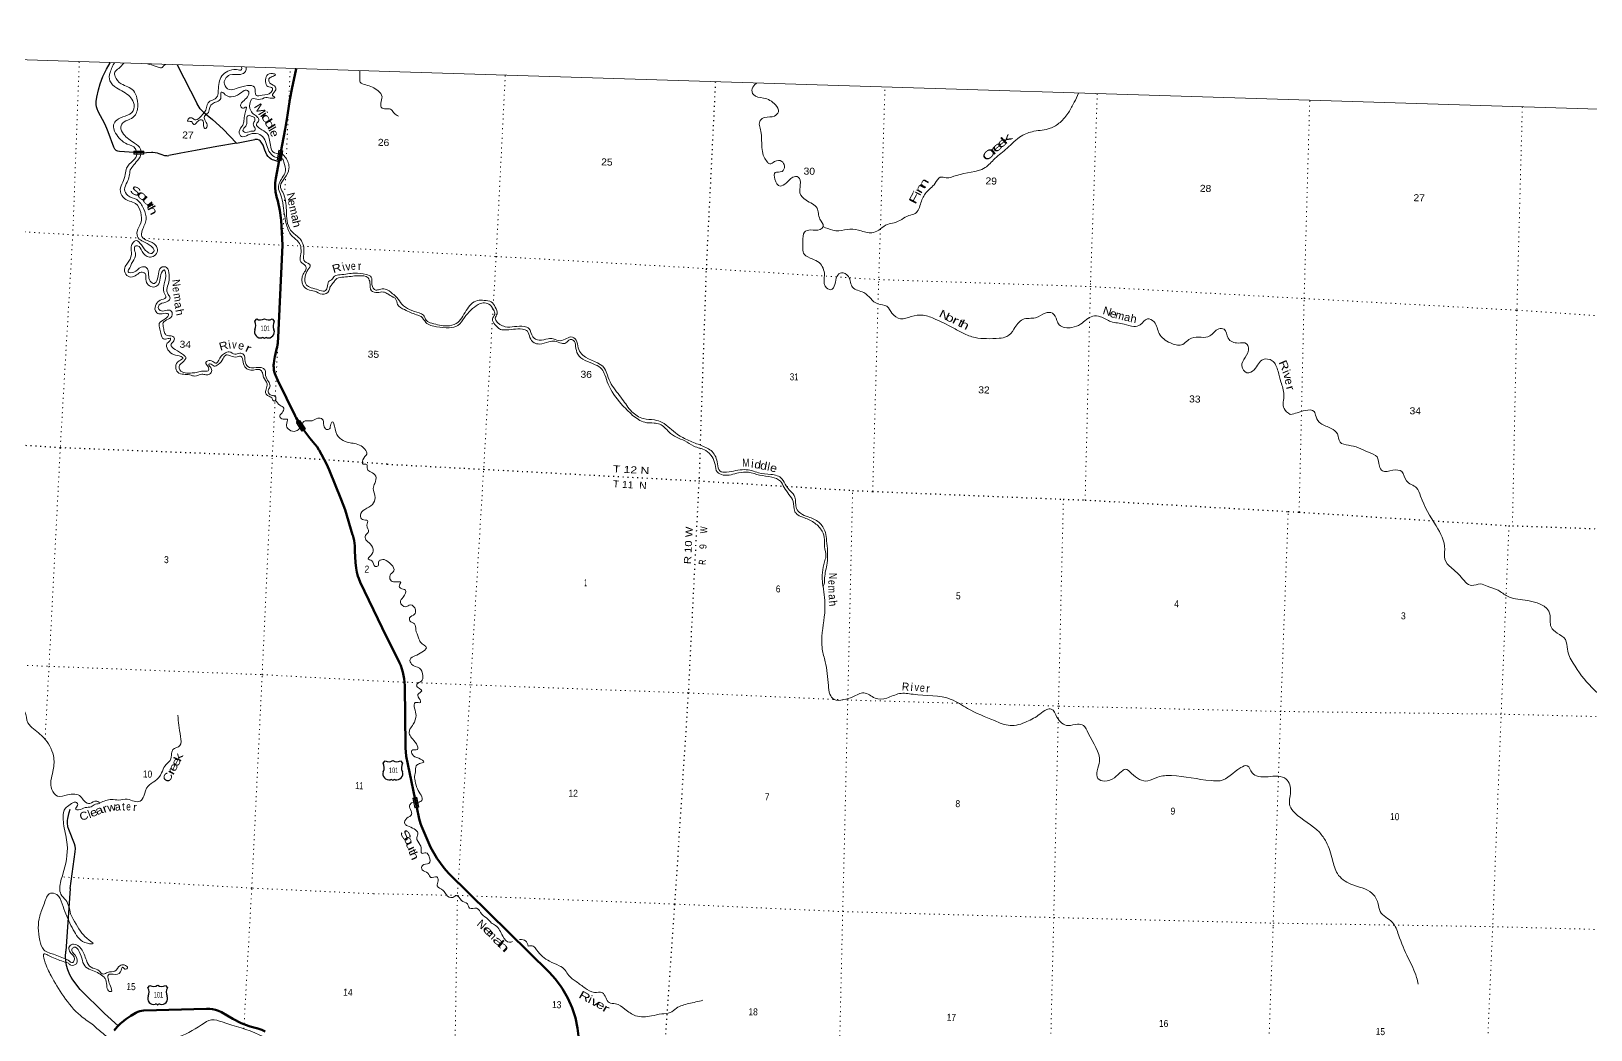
# Model space of a CAD drawing. Header units: feet. Extents: x -762378 to -505285, y -497909 to -353855.
# Drawn here: x -735494 to -696518, y -378827 to -353855 of the extents above; entities that cross this region are included whole.
import ezdxf
from ezdxf.enums import TextEntityAlignment as Align

# ---------------------------------------------------------------- set-up
doc = ezdxf.new("R2010")
doc.units = ezdxf.units.FT
doc.header["$LTSCALE"] = 80
doc.header["$PDMODE"] = 32
doc.header["$PDSIZE"] = 40
doc.linetypes.add('DOTTED', pattern=[1.5, 0.3, -1.2])
for name, color, linetype, lineweight in [('16', 7, 'Continuous', 25), ('20', 7, 'Continuous', 70), ('29', 7, 'Continuous', 25), ('31', 7, 'Continuous', 13), ('39', 7, 'Continuous', 13), ('4', 7, 'Continuous', 13), ('55', 7, 'DOTTED', 100), ('57', 7, 'Continuous', 13), ('6', 7, 'DOTTED', 25), ('7', 7, 'DOTTED', 13)]:
    doc.layers.add(name, color=color, linetype=linetype, lineweight=lineweight)
doc.layers.add('41', color=7, linetype='Continuous')

msp = doc.modelspace()

# ---------------------------------------------------------------- linework, layer by layer
at = {"layer": '16'}
for p, q in [((-729908.2, -361109.05), (-729856.89, -361050.29)), ((-729665.13, -361044.32), (-729665.41, -361044.52)), ((-729473.04, -361050.2), (-729421.65, -361109.05)), ((-726699.86, -372160.69), (-726648.55, -372101.93)), ((-726456.79, -372095.96), (-726457.07, -372096.16)), ((-726264.7, -372101.84), (-726213.31, -372160.69)), ((-732576.88, -377774.55), (-732525.57, -377715.79)), ((-732333.81, -377709.82), (-732334.09, -377710.02)), ((-732141.72, -377715.7), (-732090.33, -377774.55))]:
    msp.add_line(p, q, dxfattribs=at)
for centre, radius, start, end in [((-730101.18, -361219.68), 222.05, 332.97043, 29.75871), ((-729765.81, -360892.63), 182.07, 239.97227, 303.45418), ((-729564.03, -360893.13), 181.52, 236.33975, 300.08743), ((-729564.04, -360892.63), 182.07, 236.54582, 236.59441), ((-729228.68, -361219.68), 222.05, 150.24129, 207.02957), ((-729761.99, -361374.58), 151.42, 159.09177, 283.81923), ((-729567.87, -361374.58), 151.42, 256.18077, 20.90823), ((-726892.84, -372271.32), 222.05, 332.97043, 29.75871), ((-726557.47, -371944.27), 182.07, 239.97227, 303.45418), ((-726355.69, -371944.77), 181.52, 236.33975, 300.08743), ((-726355.7, -371944.27), 182.07, 236.54582, 236.59441), ((-726020.34, -372271.32), 222.05, 150.24129, 207.02957), ((-726553.65, -372426.22), 151.42, 159.09177, 283.81923), ((-726359.53, -372426.22), 151.42, 256.18077, 20.90823), ((-732430.67, -378040.08), 151.42, 159.09177, 283.81923), ((-732769.86, -377885.18), 222.05, 332.97043, 29.75871), ((-732434.49, -377558.13), 182.07, 239.97227, 303.45418), ((-732232.71, -377558.63), 181.52, 236.33975, 300.08743), ((-732232.72, -377558.13), 182.07, 236.54582, 236.59441), ((-732236.55, -378040.08), 151.42, 256.18077, 20.90823), ((-731897.36, -377885.18), 222.05, 150.24129, 207.02957)]:
    msp.add_arc(centre, radius, start, end, dxfattribs=at)
for centre, major_axis, start_param, end_param in [((-729706.65, -361573.4), (-19.56, 51.67), 4.95877769, 6.28318531), ((-729623.2, -361573.4), (19.56, 51.67), 0, 1.32637542), ((-726498.31, -372625.04), (-19.56, 51.67), 4.95877769, 6.28318531), ((-726414.86, -372625.04), (19.56, 51.67), 0, 1.32637542), ((-732375.33, -378238.9), (-19.56, 51.67), 4.95877769, 6.28318531), ((-732291.88, -378238.9), (19.56, 51.67), 0, 1.32637542)]:
    msp.add_ellipse(centre, major_axis=major_axis, ratio=0.929097, start_param=start_param, end_param=end_param, dxfattribs=at)
at = {"layer": '20'}
for points in [[(-726725.31, -368778.01), (-727269, -367632.05), (-727306.55, -367541.62), (-727328.84, -367484.23), (-727357.85, -367385.79), (-727376.42, -367284.86), (-727392.96, -367143.51), (-727403.53, -366856.13), (-727407.28, -366722.31), (-727424.99, -366589.61), (-727456.48, -366459.49), (-727460.76, -366445.44), (-727650.65, -365826.1), (-727745.46, -365565.61), (-728047.94, -364823.03), (-728117.74, -364676.02), (-728299.1, -364331.78), (-728305.38, -364320.2), (-728350.4, -364248.03), (-728402.72, -364180.97), (-728531.43, -364029.32), (-728683.91, -363827.98), (-728873.99, -363522.66), (-728888.3, -363497.46), (-728900.44, -363472.66), (-729333.61, -362587.82), (-729390.89, -362455.13), (-729404.9, -362414.23), (-729413.49, -362389.15), (-729419.01, -362364.23), (-729427.28, -362326.93), (-729434.5, -362263.52), (-729434.85, -362223.96), (-729435.03, -362199.06), (-729432.61, -362173.96), (-729424.76, -362092.46), (-729403.42, -361987.62), (-729396.48, -361962.16), (-729359.83, -361806.29), (-729353.88, -361780.98), (-729348.87, -361756.29), (-729336.53, -361695.5), (-729335.33, -361686.16), (-729332.18, -361661.55), (-729330.22, -361636.16), (-729321.15, -361518.74), (-729321, -361512.05), (-729279, -360620.05), (-729211, -359206.05), (-729246.75, -358584.15), (-729277.5, -358337.51), (-729333.85, -358095.45), (-729364.64, -357996.92), (-729366.67, -357988.92), (-729388.9, -357875.28), (-729399.12, -357759.93), (-729397.22, -357644.15), (-729383.24, -357529.2), (-729297.78, -357087.29), (-729146.57, -356305.33), (-729085.95, -355955.76), (-729027.92, -355564.77), (-728980.95, -355303.06), (-728875.91, -354793.35)], [(-721808.76, -379052.59), (-721837.37, -378788.23), (-721893.46, -378528.31), (-721976.4, -378275.67), (-722085.3, -378033.09), (-722218.96, -377803.23), (-722253.21, -377749.15), (-722391.37, -377560.13), (-722548.54, -377386.59), (-725066.88, -374905.99), (-725170.76, -374786.58), (-725358.08, -374533.55), (-725517.92, -374262.34), (-725741.27, -373734.14), (-725766.16, -373666.34), (-725798.22, -373549.73), (-725856.88, -373270.19), (-726084.68, -372184.51), (-726121.5, -371982.06), (-726136.96, -371776.87), (-726137.46, -371727.16), (-726156, -370245.05), (-726158.21, -370217.9), (-726174.15, -370048.77), (-726207.69, -369882.23), (-726258.44, -369720.11), (-726287.52, -369647.3), (-726725.31, -368778.01)], [(-733421.16, -378844.64), (-733342.07, -378750.22), (-733278.55, -378688.77), (-733253.42, -378664.46), (-733228.55, -378642.37), (-733127.3, -378557.84), (-733004.39, -378475.38), (-732877, -378400.05), (-732830.41, -378377.93), (-732781.77, -378360.8), (-732731.6, -378348.86), (-732680.46, -378342.22), (-732678.97, -378342.11), (-731113.96, -378298.34), (-731036.59, -378299.62), (-730959.78, -378308.99), (-730884.37, -378326.34), (-730811.19, -378351.47), (-730741.03, -378384.11), (-730738.79, -378385.31), (-730458, -378551.05), (-730247.64, -378659.48), (-730047.51, -378736.96), (-730019.71, -378745.87), (-729867, -378783.05), (-729855.19, -378786.17), (-729830.04, -378792.83), (-729805.19, -378801.08), (-729729.86, -378826.08), (-729644.03, -378864.93)]]:
    msp.add_lwpolyline(points, dxfattribs=at)
at = {"layer": '29'}
for p, q in [((-731847.75, -354698.76), (-731346.65, -355672.93)), ((-734517.44, -375293.68), (-734632, -376856.05)), ((-733661.94, -378421.98), (-733320.47, -378724.84))]:
    msp.add_line(p, q, dxfattribs=at)
for points in [[(-733285.89, -356866.34), (-733330.41, -356858.51), (-733353.98, -356849.53), (-733373.07, -356836.05), (-733388.79, -356822.57), (-733402.26, -356802.35), (-733428.09, -356751.81), (-733567.3, -356369.94), (-733600.96, -356289.07), (-733657.11, -356167.77), (-733818.77, -355862.28), (-733845.7, -355794.88), (-733859.17, -355747.71), (-733868.17, -355691.56), (-733868.16, -355610.69), (-733854.7, -355507.37), (-733814.27, -355318.67), (-733773.87, -355174.92), (-733702.02, -354990.73), (-733612.21, -354806.53), (-733523.11, -354645.26)], [(-731192.15, -355881.5), (-731233.29, -355840.91), (-731269.22, -355797.11), (-731298.41, -355756.67), (-731346.65, -355672.93)], [(-731192.15, -355881.5), (-730960, -356067.05), (-730697, -356304.05), (-730363, -356654.05), (-729902.85, -356560.78)], [(-729304, -357120.05), (-729429.15, -357084.26), (-729461.71, -357069.66), (-729494.27, -357052.81), (-729534.68, -357023.61), (-729572.85, -356991.04), (-729602.04, -356947.23), (-729652.56, -356829.3), (-729699.71, -356709.12), (-729744.62, -356627.13), (-729771.57, -356594.56), (-729796.26, -356578.83), (-729835.56, -356564.23), (-729868.12, -356559.74), (-729902.85, -356560.78)], [(-732673.1, -356892.88), (-732924.7, -356888.72), (-733285.89, -356866.34)], [(-732673.1, -356892.88), (-732608.55, -356891.08), (-732490.67, -356882.09), (-732451.38, -356883.22), (-732398.61, -356889.96), (-732346.97, -356900.06), (-732306.55, -356910.17), (-732227.97, -356939.37), (-732188.67, -356953.98), (-732160.61, -356960.71), (-732116.82, -356967.45), (-732084.27, -356969.7), (-732057.44, -356966.92)], [(-730363, -356654.05), (-730852, -356737.05), (-731386, -356836.05), (-731756, -356908.05), (-732057.44, -356966.92)], [(-734517.44, -375293.68), (-734467.72, -374930.29), (-734391.38, -374373.19), (-734389.13, -374290.08), (-734398.11, -374233.92), (-734413.83, -374180.01), (-734557.54, -373818.34), (-734575.5, -373748.71), (-734586.73, -373652.11), (-734586.73, -373593.71), (-734579.99, -373542.04), (-734548.56, -373393.78), (-734521.61, -373308.42)], [(-733661.94, -378421.98), (-734270.13, -377814.62), (-734454.25, -377576.51), (-734499.16, -377506.87), (-734530.59, -377448.47), (-734575.5, -377327.16), (-734609.18, -377214.84), (-734629.39, -377091.29), (-734636.12, -377003.69), (-734632, -376856.05)]]:
    msp.add_lwpolyline(points, dxfattribs=at)
at = {"layer": '31'}
for p, q in [((-732926.77, -356854.23), (-732676.77, -356855.87)), ((-732676.77, -356855.87), (-732677.26, -356930.87))]:
    msp.add_line(p, q, dxfattribs=at)
msp.add_lwpolyline([(-732677.26, -356930.87), (-732927.26, -356929.23), (-732926.77, -356854.23)], dxfattribs=at)
msp.add_lwpolyline([(-732918.82, -356862.27), (-732684.81, -356863.81), (-732685.2, -356922.82), (-732919.21, -356921.28)], close=True, dxfattribs=at)
at = {"layer": '39'}
msp.add_line((-717372.26, -355160.02), (-717367.28, -355155.84), dxfattribs=at)
for centre, radius, start, end in [((-733200.66, -354816.93), 273.96, 141.55056, 167.37347), ((-733077.35, -356851.16), 336.21, 323.52166, 346.07926)]:
    msp.add_arc(centre, radius, start, end, dxfattribs=at)
for points in [[(-732751.01, -356932.04), (-732763, -356803.05), (-732909, -356653.05), (-733186, -356432.05), (-733255, -356249.05), (-733213, -356158.05), (-733033, -356059.05), (-732891, -355944.05), (-732840, -355807.05), (-732851, -355534.05), (-732941, -355338.05), (-733244, -355170.05), (-733399, -354984.05), (-733403, -354882.05), (-733308, -354786.05), (-733182.07, -354656.37)], [(-732587, -354673.05), (-732398, -354726.05), (-732294, -354765.05), (-732234, -354769.05), (-732185, -354725.05), (-732138.2, -354689.85)], [(-733468, -354757.05), (-733524, -354888.05), (-733527, -355100.05), (-733364, -355270.05), (-733030, -355490.05), (-732938, -355635.05), (-732946, -355844.05), (-733149, -355981.05), (-733357, -356077.05), (-733436, -356199.05), (-733384, -356401.05), (-733092, -356679.05), (-732897, -356786.05), (-732872, -356852.05)], [(-730239.02, -354748.81), (-730235, -354813.05), (-730363, -354816.05), (-730584, -354857.05), (-730730, -354975.05), (-730796, -355141.05), (-730819, -355341.05), (-730842, -355479.05), (-730896, -355547.05), (-731029, -355605.05), (-731129, -355833.05)], [(-729216, -356928.05), (-729458, -356868.05), (-729515, -356704.05), (-729605, -356408.05), (-729784, -356290.05), (-729863, -356185.05), (-729803, -356077.05), (-729834.53, -356009.75), (-729919, -355942.05), (-730008, -355841.05), (-730016, -355614.05), (-729976, -355545.05), (-729810, -355565.05), (-729631, -355514.05), (-729479, -355533.05), (-729406, -355514.05), (-729461, -355462.05), (-729395, -355350.05), (-729387, -355254.05), (-729527, -355151.05), (-729553, -355043.05), (-729473, -354990.05), (-729389, -354943.05), (-729460, -354914.05), (-729603, -354966.05), (-729636, -355115.05), (-729584, -355239.05), (-729465, -355279.05), (-729500, -355380.05), (-729724, -355453.05), (-729871, -355460.05), (-729914, -355258.05), (-730085, -355215.05), (-730369, -355290.05), (-730543, -355312.05), (-730667, -355180.05), (-730642, -355044.05), (-730528, -354949.05), (-730261, -354934.05), (-730142, -354864.05), (-730120.07, -354752.8)], [(-727277.94, -354845.28), (-727282, -355017.05), (-727270, -355130.05), (-727135, -355199.05), (-726825, -355345.05), (-726727, -355495.05), (-726759, -355658.05), (-726727, -355778.05), (-726595, -355794.05), (-726493, -355818.05), (-726418, -355910.05), (-726318.14, -355977.23)], [(-731064.35, -355889.26), (-730963, -355668.05), (-730856, -355619.05), (-730757, -355538.05), (-730755, -355424.05), (-730746, -355380.05), (-730644, -355443.05), (-730450, -355492.05), (-730232, -355384.05), (-730117, -355328.05), (-730072, -355352.05), (-730172, -355585.05), (-730261, -355717.05), (-730215, -355780.05), (-730126, -355751.05), (-730156, -355931.05), (-730207, -356206.05), (-730297, -356363.05), (-730239, -356492.05), (-730069, -356449.05), (-729869, -356414.05), (-729712, -356491.05), (-729554, -356855.05), (-729410, -357000.05), (-729236.07, -357038.37)], [(-717372.26, -355160.02), (-717478, -355293.05), (-717445, -355442.05), (-717195, -355526.05), (-716894, -355699.05), (-716820, -355871.05), (-716921, -355977.05), (-717159, -356014.05), (-717275, -356087.05), (-717263, -356357.05), (-717104, -357124.05), (-717039, -357174.05), (-716915, -357114.05), (-716733, -357111.05), (-716671, -357227.05), (-716729, -357364.05), (-716902, -357390.05), (-716908, -357557.05), (-716778, -357729.05), (-716622, -357650.05), (-716464, -357509.05), (-716325, -357503.05), (-716274, -357697.05), (-716283, -357901.05), (-716131, -358080.05), (-715855, -358277.05), (-715782, -358557.05), (-715702, -358731.05), (-715776, -358816.05), (-716013, -358826.05), (-716171, -358881.05), (-716206, -359111.05), (-716172, -359435.05), (-715973, -359550.05), (-715802, -359641.05), (-715670, -359952.05), (-715651, -360233.05), (-715508, -360321.05), (-715409, -360187.05), (-715356, -359983.05), (-715247, -359894.05), (-715073, -359992.05), (-714966, -360260.05), (-714688, -360393.05), (-714338, -360673.05), (-714107, -360735.05), (-713983, -360909.05), (-713770, -361045.05), (-713504, -360991.05), (-713199, -360960.05), (-712900, -361054.05), (-712467, -361267.05), (-712207, -361404.05), (-711905, -361518.05), (-711623, -361543.05), (-711300, -361535.05), (-711115, -361491.05), (-710934, -361305.05), (-710714, -361063.05), (-710394, -361019.05), (-710150, -360904.05), (-709974, -360904.05), (-709860, -361090.05), (-709801, -361196.05), (-709484, -361264.05), (-709271, -361183.05), (-708965, -360981.05), (-708771, -360994.05), (-708510, -361117.05), (-708183, -361179.05), (-707937, -361237.05), (-707780, -361195.05), (-707596, -361049.05), (-707433, -361123.05), (-707304, -361418.05), (-707025, -361650.05), (-706750, -361700.05), (-706495, -361528.05), (-706258, -361510.05), (-706039, -361475.05), (-705814, -361301.05), (-705684, -361305.05), (-705579, -361532.05), (-705330, -361653.05), (-705121, -361670.05), (-705074, -361770.05), (-705154, -362013.05), (-705239, -362226.05), (-705111, -362399.05), (-704927, -362320.05), (-704706, -362064.05), (-704482, -362095.05), (-704335, -362360.05), (-704261, -362627.05), (-704187, -362948.05), (-704185, -363292.05), (-704028, -363443.05)], [(-715699, -358742.05), (-715462, -358832.05), (-715312, -358847.05), (-715034, -358804.05), (-714749, -358849.05), (-714447, -358891.05), (-714095, -358688.05), (-713926, -358644.05), (-713737, -358560.05), (-713563, -358466.05), (-713401, -358412.05), (-713260, -358144.05), (-713131, -357892.05), (-712903, -357659.05), (-712777, -357509.05), (-712629, -357521.05), (-712371, -357461.05), (-711657, -357267.05), (-711411, -357042.05), (-711106, -356782.05), (-710751, -356476.05), (-710434, -356359.05), (-710027, -356282.05), (-709781, -356136.05), (-709566, -355882.05), (-709426, -355632.05), (-709317, -355408.05)], [(-731128.41, -355832.28), (-731296, -356028.05), (-731404, -356074.05), (-731477, -356024.05), (-731558, -356037.05), (-731588, -356101.05), (-731492, -356116.05), (-731432, -356186.05), (-731365, -356148.05), (-731274, -356073.05), (-731212, -356081.05), (-731184, -356222.05), (-731140, -356290.05), (-731103, -356257.05), (-731121, -356136.05), (-731171, -356018.05), (-731064.35, -355889.26)], [(-730103, -356085.05), (-730095, -355989.05), (-730066, -355960.05), (-729993, -355980.05), (-729913, -356015.05), (-729908, -356085.05), (-729943, -356178.05), (-729917, -356251.05), (-729895, -356314.05), (-729927, -356351.05), (-730009, -356359.05), (-730165, -356384.05), (-730202, -356339.05), (-730132, -356228.05), (-730102, -356139.05), (-730103, -356085.05)], [(-732872, -356852.05), (-732851, -356933.05), (-732949, -357089.05), (-733110, -357279.05), (-733146, -357440.05), (-733207, -357633.05), (-733269, -357815.05), (-733199, -358006.05), (-733038, -358104.05), (-732887, -358165.05), (-732756, -358392.05), (-732753, -358651.05), (-732846, -358864.05), (-732820, -359024.05), (-732696, -359114.05), (-732497, -359229.05), (-732424, -359342.05), (-732479, -359412.05), (-732590, -359376.05), (-732737, -359201.05), (-732874, -359092.05), (-732946, -359140.05), (-732992, -359245.05), (-732990, -359440.05), (-733088, -359657.05), (-733156, -359769.05), (-733128, -359935.05), (-733003, -360003.05), (-732859, -359947.05), (-732744, -359885.05), (-732649, -359914.05), (-732628, -360061.05), (-732568, -360196.05), (-732429, -360252.05), (-732331, -360209.05), (-732269, -360035.05), (-732211, -359854.05), (-732173, -359821.05), (-732138, -359891.05), (-732171, -360173.05), (-732178, -360377.05), (-732132, -360513.05), (-732269, -360585.05), (-732371, -360682.05), (-732391, -360844.05), (-732301, -360923.05), (-732136, -360910.05), (-732062, -360935.05), (-732148, -361048.05), (-732293, -361162.05), (-732282, -361305.05), (-732246, -361446.05), (-732211, -361534.05), (-732105, -361549.05), (-732010, -361542.05), (-732037, -361606.05), (-732105, -361672.05), (-732076, -361819.05), (-731935, -361940.05), (-731748, -361990.05), (-731701, -362020.05), (-731798, -362099.05), (-731881, -362247.05), (-731832, -362383.05), (-731681, -362434.05), (-731531, -362451.05), (-731403, -362479.05), (-731255, -362438.05), (-731151, -362441.05), (-731058, -362440.05), (-730985, -362368.05), (-731020, -362251.05), (-731055, -362181.05), (-731025, -362176.05), (-730924, -362228.05), (-730819, -362189.05), (-730693, -362037.05), (-730618, -361951.05), (-730512, -361976.05), (-730348, -361998.05), (-730245, -361987.05), (-730217, -362040.05), (-730175, -362214.05), (-730072, -362316.05), (-729937, -362328.05)], [(-726462, -360420.05), (-726646, -360305.05), (-726795, -360312.05), (-726878, -360331.05), (-726978, -360186.05), (-726994, -360007.05), (-727126, -359940.05), (-727411, -359905.05), (-727776, -359945.05), (-727911, -359977.05), (-727987, -360069.05), (-728061, -360118.05), (-728094, -360266.05), (-728165, -360352.05), (-728321, -360323.05), (-728496, -360269.05), (-728616, -360203.05), (-728647, -359989.05), (-728577, -359823.05), (-728519, -359702.05), (-728658, -359613.05), (-728683, -359434.05), (-728738, -359101.05), (-728840, -358989.05), (-729010, -358833.05), (-729118, -358334.05), (-729207, -357884.05), (-729268, -357723.05), (-729165, -357532.05), (-729052, -357291.05), (-729136, -357017.05), (-729216, -356928.05)], [(-729937, -362328.05), (-729749, -362338.05), (-729711, -362408.05), (-729686, -362505.05), (-729599, -362674.05), (-729626, -362810.05), (-729630, -362918.05), (-729575, -362974.05), (-729481, -363027.05), (-729419, -363106.05), (-729394, -363088.05), (-729397, -362986.05), (-729466, -362962.05), (-729567, -362902.05), (-729566, -362822.05), (-729525, -362723.05), (-729563, -362617.05), (-729635, -362469.05), (-729646, -362336.05), (-729705, -362278.05), (-729875, -362268.05), (-730079, -362241.05), (-730149, -362111.05), (-730189, -361937.05), (-730281, -361910.05), (-730404, -361934.05), (-730543, -361871.05), (-730667, -361913.05), (-730807, -362079.05), (-730864, -362154.05), (-730955, -362118.05), (-731081, -362098.05), (-731128, -362141.05), (-731074, -362247.05), (-731069, -362347.05), (-731202, -362353.05), (-731336, -362385.05), (-731471, -362401.05), (-731778, -362324.05), (-731795, -362237.05), (-731715, -362138.05), (-731630, -362010.05), (-731685, -361948.05), (-731897, -361813.05), (-732001, -361695.05), (-731945, -361621.05), (-731921, -361523.05), (-731996, -361474.05), (-732112, -361457.05), (-732160, -361393.05), (-732186, -361272.05), (-732198, -361149.05), (-732072, -361057.05), (-731968, -360950.05), (-732003, -360846.05), (-732131, -360842.05), (-732272, -360837.05), (-732318, -360766.05), (-732275, -360685.05), (-732079, -360607.05), (-732024, -360528.05), (-732068, -360441.05), (-732103, -360359.05), (-732071, -360190.05), (-732049, -359946.05), (-732115, -359763.05), (-732225, -359751.05), (-732306, -359873.05), (-732342, -360069.05), (-732416, -360163.05), (-732517, -360105.05), (-732561, -359949.05), (-732617, -359763.05), (-732748, -359756.05), (-732931, -359883.05), (-733073, -359872.05), (-733026, -359769.05), (-732984, -359666.05), (-732885, -359473.05), (-732910, -359320.05), (-732905, -359242.05), (-732838, -359220.05), (-732720, -359360.05), (-732541, -359506.05), (-732417, -359472.05), (-732340, -359348.05), (-732378, -359213.05), (-732593, -359087.05), (-732728, -358991.05), (-732719, -358838.05), (-732623, -358563.05), (-732686, -358292.05), (-732856, -358068.05), (-733081, -357960.05), (-733163, -357813.05), (-733094, -357630.05), (-733022, -357324.05)], [(-733022, -357324.05), (-732929, -357198.05), (-732807, -357051.05)], [(-729236.07, -357038.37), (-729233, -357039.05), (-729183, -357128.05), (-729139, -357346.05), (-729283, -357627.05), (-729317, -357762.05), (-729265, -357930.05), (-729196, -358221.05), (-729103, -358728.05), (-728965, -358991.05), (-728811, -359129.05), (-728762, -359475.05), (-728759, -359624.05), (-728636, -359726.05), (-728629, -359813.05), (-728699, -359935.05), (-728699, -360212.05), (-728582, -360318.05), (-728412, -360356.05), (-728224, -360430.05), (-728052, -360351.05), (-728027, -360254.05), (-727979, -360187.05), (-727916, -360107.05), (-727855, -360041.05), (-727683, -360004.05), (-727316, -359970.05), (-727077, -360026.05), (-727029, -360142.05), (-726991, -360344.05), (-726842, -360389.05), (-726693, -360378.05), (-726580, -360426.05), (-726465, -360497.05)], [(-720463, -363461.05), (-720749, -363175.05), (-721075, -362680.05), (-721158, -362449.05), (-721232, -362307.05), (-721400, -362194.05), (-721837, -361930.05), (-721888, -361734.05), (-721944, -361588.05), (-722028, -361568.05), (-722130, -361650.05), (-722243, -361659.05), (-722404, -361609.05), (-722559, -361625.05), (-722791, -361678.05), (-722928, -361645.05), (-723029, -361516.05), (-723093, -361359.05), (-723214, -361308.05), (-723674, -361325.05), (-723788, -361300.05), (-723860, -361236.05), (-723907, -361191.05), (-723964, -361053.05), (-723911, -360939.05), (-723940, -360822.05), (-724055, -360681.05), (-724199, -360647.05), (-724320, -360692.05), (-724665, -361015.05), (-724834, -361214.05), (-725047, -361272.05), (-725362, -361246.05), (-725630, -361137.05), (-725749, -360993.05), (-725864, -360946.05), (-726165, -360818.05), (-726337, -360693.05), (-726389, -360545.05), (-726448.17, -360504.9), (-726465, -360497.05)], [(-726462, -360420.05), (-726356, -360514.05), (-726232, -360682.05), (-725795, -360901.05), (-725692, -360954.05), (-725621, -361085.05), (-725480, -361156.05), (-725099, -361224.05), (-724873, -361167.05), (-724622, -360838.05), (-724341, -360589.05), (-724173, -360588.05), (-723998, -360624.05), (-723898, -360753.05), (-723851, -360925.05), (-723895, -361030.05), (-723852, -361130.05), (-723781, -361188.05), (-723646, -361245.05), (-723173, -361237.05), (-723054, -361288.05), (-722959, -361497.05), (-722798, -361585.05), (-722575, -361545.05), (-722449, -361548.05), (-722267, -361596.05), (-722114, -361536.05), (-721970, -361505.05), (-721857, -361619.05), (-721808, -361817.05), (-721705, -361958.05), (-721164, -362290.05), (-721094, -362459.05), (-720997, -362680.05), (-720722, -363055.05), (-720483, -363370.05), (-720198, -363540.05), (-719918, -363577.05), (-719728, -363639.05), (-719348, -363934.05), (-719057, -364088.05), (-718747, -364218.05), (-718474, -364367.05), (-718344, -364670.05), (-718284, -364852.05), (-718116, -364878.05), (-717668, -364819.05), (-717492, -364841.05), (-717315, -364898.05), (-717009, -364937.05), (-716731, -365047.05), (-716629, -365224.05), (-716518, -365355.05), (-716410, -365507.05), (-716367, -365793.05), (-716267, -365910.05), (-716073, -366001.05), (-715810, -366136.05), (-715647, -366389.05), (-715616, -366597.05), (-715593, -366857.05), (-715606, -367158.05), (-715665, -367524.05), (-715681, -367684.05), (-715701, -367736.05), (-715718, -367633.05), (-715714, -367322.05), (-715648, -367060.05), (-715632, -366982.05), (-715668, -366744.05), (-715668, -366569.05), (-715729, -366359.05), (-715908, -366158.05), (-716170, -366025.05), (-716338, -365952.05), (-716412, -365862.05), (-716454, -365614.05), (-716556, -365439.05), (-716678, -365263.05), (-716771, -365110.05), (-716985, -365006.05), (-717294, -364955.05), (-717567, -364884.05), (-717816, -364900.05), (-718198, -364953.05), (-718351, -364877.05), (-718404, -364690.05), (-718478, -364500.05), (-718636, -364341.05), (-718936, -364231.05), (-719160, -364101.05), (-719368, -364010.05), (-719559, -363873.05), (-719787, -363682.05), (-719928, -363655.05), (-720162, -363635.05), (-720463, -363461.05)], [(-729386, -363086.05), (-729284, -363204.05), (-729180, -363282.05), (-729226, -363399.05), (-729284, -363497.05), (-729197, -363554.05), (-729091, -363560.05), (-729118, -363697.05), (-729069, -363801.05), (-728926, -363864.05), (-728823, -363822.05), (-728721.04, -363667.51)], [(-728721.04, -363667.51), (-728664, -363604.05), (-728586, -363598.05), (-728469, -363596.05), (-728334, -363534.05), (-728219, -363554.05), (-728180, -363714.05), (-728117, -363814.05), (-728040, -363801.05), (-728008, -363683.05), (-727968, -363627.05), (-727901, -363795.05), (-727781, -364036.05), (-727601, -364132.05), (-727288, -364207.05), (-727107, -364429.05), (-727208, -364574.05), (-727196, -364681.05), (-727110, -364688.05), (-727091, -364803.05), (-726999, -364878.05), (-726884, -364980.05), (-726907, -365162.05), (-726947, -365287.05), (-726899, -365521.05), (-726966, -365688.05), (-727160, -365814.05), (-727265, -365957.05), (-727212, -366069.05), (-727087, -366091.05), (-727103, -366209.05), (-727062, -366369.05), (-727141, -366467.05), (-727131, -366571.05), (-727020, -366671.05), (-726946, -366856.05), (-727043, -367003.05), (-727073, -367047.05), (-726980, -367098.05), (-726898, -367237.05), (-726827, -367223.05), (-726805, -367108.05), (-726742, -367074.05), (-726672.89, -367063.81)], [(-704028, -363443.05), (-703855, -363395.05), (-703649, -363337.05), (-703431, -363363.05), (-703384, -363496.05), (-703266, -363662.05), (-703006, -363787.05), (-702852, -363927.05), (-702784, -364130.05), (-702574, -364211.05), (-702327, -364270.05), (-702077, -364386.05), (-701859, -364500.05), (-701801, -364733.05), (-701727, -364849.05), (-701465, -364835.05), (-701241, -364869.05), (-701128, -365099.05), (-700874, -365274.05), (-700773, -365479.05), (-700382, -366228.05), (-700168, -366814.05), (-700168, -367061.05), (-700007, -367266.05), (-699789, -367470.05), (-699491, -367716.05), (-699277, -367677.05), (-699106, -367736.05), (-698836, -367835.05), (-698603, -367987.05), (-698160, -368082.05), (-697538, -368433.05), (-697509, -368753.05), (-697357, -368904.05), (-697152, -369069.05), (-697104, -369310.05), (-696962, -369655.05), (-696494, -370265.05), (-696287, -370475.05), (-695908, -371209.05), (-695770, -371787.05), (-695716, -372528.05), (-695591, -372834.05), (-695509, -373172.05), (-695380, -373380.05), (-695251.16, -373480.26)], [(-726672.89, -367063.81), (-726490, -367197.05), (-726430, -367351.05), (-726512, -367435.05), (-726529, -367548.05), (-726439, -367624.05), (-726259, -367637.05), (-726297, -367738.05), (-726268, -367779.05), (-726143, -367834.05), (-726199, -368004.05), (-726267, -368131.05), (-726141, -368250.05), (-726014, -368201.05), (-725891, -368325.05), (-725913, -368437.05), (-726036, -368524.05), (-726034, -368600.05), (-725913, -368676.05), (-725881, -368823.05), (-725812, -369026.05), (-725764, -369133.05), (-725619, -369274.05), (-725732, -369385.05), (-725903, -369474.05), (-726025, -369563.05), (-725992, -369680.05), (-725794, -369782.05), (-725704, -369971.05), (-725740, -370106.05), (-725827, -370156.05), (-725861, -370222.05), (-725730, -370350.05), (-725832, -370440.05), (-725776, -370578.05), (-725767, -370638.05), (-725895, -370643.05), (-725911, -370787.05), (-725877, -370963.05), (-725947, -371186.05), (-726028, -371309.05), (-726046, -371405.05), (-725987, -371527.05), (-725869, -371678.05), (-725840, -371814.05), (-725983, -371842.05), (-725969, -371941.05), (-725809, -372035.05), (-725683, -372131.05), (-725793, -372170.05), (-725870, -372229.05), (-725894, -372375.05), (-725912, -372530.05), (-725896, -372612.05), (-725844, -372802.05), (-725735, -373090.05), (-725829, -373141.05)], [(-715700, -367732.05), (-715658, -368308.05), (-715738, -369085.05), (-715723, -369310.05), (-715651, -369622.05), (-715571, -370214.05), (-715532, -370434.05), (-715429, -370569.05), (-715199, -370569.05), (-714959, -370498.05), (-714685, -370399.05), (-714404, -370530.05), (-714115, -370533.05), (-713792, -370418.05), (-713456, -370437.05), (-712502, -370564.05), (-712097, -370791.05), (-711421, -371095.05), (-711031, -371217.05), (-710610, -371121.05), (-710290, -370934.05), (-710113, -370816.05), (-710001, -370806.05), (-709859, -371011.05), (-709580, -371219.05), (-709346, -371182.05), (-709199, -371216.05), (-709079, -371408.05), (-708796, -372114.05), (-708854, -372351.05), (-708834, -372541.05), (-708670, -372605.05), (-708421, -372523.05), (-708249, -372368.05), (-708151, -372310.05), (-707995, -372415.05), (-707587, -372603.05), (-707340, -372509.05), (-706996, -372471.05), (-706009, -372596.05), (-705777, -372597.05), (-705263, -372270.05), (-705102, -372224.05), (-704982, -372400.05), (-704826, -372490.05), (-704335, -372486.05), (-704132, -372555.05), (-704022, -372879.05), (-704038, -373228.05), (-703922, -373396.05), (-703301, -373887.05), (-703130, -374129.05), (-702973, -374574.05), (-702851, -374921.05), (-702511, -375184.05), (-701987, -375408.05), (-701840, -375653.05), (-701780, -375869.05), (-701476, -376140.05), (-701323, -376453.05), (-701080, -377032.05), (-700872, -377517.05), (-700832, -377689.05)], [(-737522, -369478.05), (-737206, -369532.05), (-736846, -369622.05), (-736674, -369785.05), (-736274, -370129.05), (-736133, -370426.05), (-735921, -370640.05), (-735652, -370875.05), (-735575, -371149.05), (-735433, -371304.05), (-735137, -371574.05), (-734929, -372029.05), (-734951, -372365.05), (-734982, -372817.05), (-734833, -372983.05), (-734583, -372949.05), (-734259, -372990.05), (-734166, -373109.05), (-734026, -373166.05), (-733857, -373111.05), (-733782, -373158.05), (-733886, -373186.05), (-733998, -373249.05), (-734144, -373270.05), (-734312, -373325.05), (-734384, -373308.05), (-734328, -373188.05), (-734380, -373136.05), (-734521, -373196.05), (-734638, -373284.05), (-734696, -373519.05), (-734677, -373730.05), (-734595, -374192.05), (-734702, -374931.05), (-734780, -375280.05), (-734751, -375437.05), (-734631, -375584.05), (-734513, -375925.05)], [(-733777, -373151.05), (-733484, -373069.05), (-733313, -373081.05), (-733092, -373060.05), (-732921, -373111.05), (-732770, -373108.05), (-732681, -372981.05), (-732574, -372734.05), (-732401, -372605.05), (-732234, -372402.05), (-732156, -372230.05), (-732024, -372093.05), (-731986, -371914.05), (-731953, -371819.05), (-731777, -371720.05), (-731763, -371490.05), (-731830, -370960.05)], [(-725829, -373141.05), (-725987, -373152.05), (-726037, -373219.05), (-726002, -373355.05), (-725988, -373443.05), (-726105, -373535.05), (-726154, -373672.05), (-726093, -373724.05), (-725925, -373803.05), (-725833, -373903.05), (-725858, -374019.05), (-725784, -374190.05), (-725748, -374293.05), (-725735, -374412.05), (-725633, -374400.05), (-725545, -374501.05), (-725553, -374665.05), (-725719, -374718.05), (-725723, -374826.05), (-725579, -374912.05), (-725506, -375020.05), (-725359, -375000.05), (-725325, -375099.05), (-725350, -375227.05), (-725195, -375341.05), (-725119, -375448.05), (-724959, -375516.05), (-724855, -375468.05), (-724744, -375591.05), (-724594, -375679.05), (-724538, -375781.05), (-724366, -375787.05), (-724233, -375935.05), (-724080, -376060.05), (-723996, -376148.05), (-723889, -376219.05), (-723707, -376485.05), (-723541, -376639.05), (-723465.21, -376615.39)], [(-734530.48, -376162.25), (-734721, -375677.05), (-734856, -375444.05), (-735015, -375413.05), (-735164, -375657.05), (-735282, -375982.05), (-735278, -376590.05), (-735177, -376824.05), (-734894, -376951.05), (-734566.55, -377087.56)], [(-734513, -375925.05), (-734225, -376410.05), (-734044, -376584.05), (-733945, -376671.05), (-734087, -376663.05), (-734415, -376375.05), (-734531, -376161.05)], [(-734567.11, -377087.32), (-734457, -377144.05), (-734412, -377058.05), (-734536, -376859.05), (-734540, -376744.05), (-734433, -376682.05), (-734246, -376798.05), (-734115, -377087.05), (-733995, -377264.05), (-733830, -377329.05), (-733681, -377435.05), (-733589, -377391.05), (-733401, -377359.05), (-733278, -377223.05), (-733169, -377204.05), (-733089, -377279.05), (-733135, -377314.05), (-733209, -377261.05), (-733265, -377380.05), (-733446, -377436.05), (-733563, -377448.05), (-733564, -377585.05), (-733516, -377735.05), (-733495, -377870.05), (-733537, -377865.05), (-733600, -377762.05), (-733630, -377577.05), (-733674, -377511.05), (-733803, -377416.05), (-733959, -377345.05), (-734125, -377261.05), (-734297, -376865.05), (-734426, -376760.05), (-734476, -376813.05), (-734399, -376962.05), (-734364, -377175.05), (-734501, -377209.05), (-734565.06, -377159.13)], [(-723287.74, -376568.95), (-723133, -376606.05), (-723073, -376732.05)], [(-723073, -376732.05), (-722948, -376734.05), (-722862, -376827.05), (-722540, -377112.05), (-722296, -377224.05), (-722151, -377334.05), (-722060, -377465.05), (-721873, -377622.05), (-721654, -377782.05), (-721419, -377893.05), (-721220, -377899.05), (-721048, -378147.05), (-720890, -378173.05), (-720659, -378309.05), (-720389, -378474.05), (-719992, -378480.05), (-719736, -378430.05), (-719525, -378397.05), (-719366, -378286.05), (-719062, -378171.05), (-718707, -378089.05)], [(-734565.06, -377159.13), (-734892, -377046.05), (-735080, -376957.05), (-735173, -376926.05), (-735164, -377089.05), (-734995, -377478.05), (-734263, -378471.05), (-733968, -378683.05)], [(-733968, -378683.05), (-733730, -378896.05), (-733592, -379001.05)], [(-733592, -379001.05), (-733226.01, -379186.04), (-732923, -379275.05), (-732664, -379257.05), (-732365, -379151.05), (-731892, -379028.05), (-731234, -378698.05), (-730989, -378576.05), (-730722, -378631.05), (-729800, -378950.05), (-729404, -379179.05), (-728810, -379598.05), (-728690, -379815.05), (-728508, -379999.05), (-728096, -380185.05), (-727679, -380440.05), (-727389, -380604.05), (-727098.53, -380616.16)]]:
    msp.add_spline(points, degree=3, dxfattribs=at)
at = {"layer": '4'}
msp.add_lwpolyline([(-757851.71, -353854.74), (-726285.32, -354875.48), (-694717.56, -355852.8), (-663148.48, -356786.69), (-631578.15, -357677.16), (-600006.62, -358524.19), (-568433.95, -359327.81), (-536860.21, -360087.99), (-505285.47, -360804.75), (-508303.39, -497908.54), (-540066.74, -497187.5), (-571829.06, -496422.78), (-603590.3, -495614.36), (-635350.39, -494762.27)], dxfattribs=at)
at = {"layer": '55'}
msp.add_point((-728844.8, -363631.59), dxfattribs=at)
at = {"layer": '57'}
for p, q in [((-729351.07, -357074.79), (-729305.05, -356829.06)), ((-729305.05, -356829.06), (-729201.84, -356848.39)), ((-729247.86, -357094.12), (-729201.84, -356848.39)), ((-729247.86, -357094.12), (-729351.07, -357074.79)), ((-728865.8, -363645.15), (-728777.59, -363588.2)), ((-728865.8, -363645.15), (-728730.21, -363855.19)), ((-728777.59, -363588.2), (-728642, -363798.24)), ((-728642, -363798.24), (-728730.21, -363855.19)), ((-725959.97, -373032.98), (-725857.15, -373011.71)), ((-725959.97, -373032.98), (-725909.31, -373277.8)), ((-725806.48, -373256.52), (-725909.31, -373277.8)), ((-725857.15, -373011.71), (-725806.48, -373256.52))]:
    msp.add_line(p, q, dxfattribs=at)
for points in [[(-729211.17, -356854.78), (-729298.65, -356838.39), (-729341.73, -357068.39), (-729254.25, -357084.78)], [(-728779.97, -363599.26), (-728854.73, -363647.53), (-728727.82, -363844.12), (-728653.06, -363795.85)], [(-725863.36, -373021.16), (-725950.51, -373039.19), (-725903.09, -373268.34), (-725815.93, -373250.3)]]:
    msp.add_lwpolyline(points, close=True, dxfattribs=at)
at = {"layer": '6'}
for points in [[(-718396, -355125.05), (-718629.6, -359865.26), (-718776.61, -364205.33)], [(-726599, -364682.05), (-729467, -364482.05), (-734767, -364273.05), (-740029, -363939.05), (-743527.01, -363680.73)], [(-718779.38, -364287.12), (-718804.4, -365025.84), (-719074, -370402.05), (-719414, -375683.05), (-719782, -380968.05), (-719950.92, -383628.35)], [(-726599, -364682.05), (-724187, -364810.05), (-718809, -365100.05), (-716697.6, -365231.36)], [(-716618.94, -365236.26), (-714966, -365339.05), (-714464, -365363.05), (-709699, -365558.05), (-709155, -365579.05), (-704080, -365866.05), (-703808, -365881.05), (-698564, -366220.05), (-698476, -366222.05), (-695039, -366344.05)]]:
    msp.add_lwpolyline(points, dxfattribs=at)
at = {"layer": '7'}
for p, q in [((-729119.12, -357045.32), (-729021, -354787.05)), ((-729152.88, -357822.45), (-729137.94, -357478.48)), ((-729164.85, -358097.97), (-729162.21, -358037.12)), ((-728709.2, -359230.61), (-726432, -359342.05))]:
    msp.add_line(p, q, dxfattribs=at)
for points in [[(-734293, -354620.05), (-734455, -358948.05), (-734767, -364273.05), (-735049, -369737.05), (-735147.17, -371563.16)], [(-723647, -354963.05), (-723875, -359488.05), (-723944.32, -360671.53)], [(-714464, -365363.05), (-714315.6, -360141.26), (-714156, -355257.05)], [(-708851, -355421.05), (-709020.4, -360166.84), (-709155, -365579.05)], [(-703808, -365881.05), (-703682, -360540.05), (-703542, -355587.05)], [(-698229, -355748.05), (-698365, -360833.05), (-698476, -366222.05)], [(-742693.16, -358417.76), (-739733, -358615.05), (-734455, -358948.05), (-732815.51, -359028.71)], [(-729394.64, -362981.21), (-729216.22, -359280.22), (-729174.76, -358325.92)], [(-732677.98, -359035.48), (-729211, -359206.05), (-728786.75, -359226.81)], [(-726432, -359342.05), (-723875, -359488.05), (-718625, -359791.05), (-714311, -360067.05), (-709025, -360241.05), (-703682, -360540.05), (-698365, -360833.05), (-694879, -361068.05)], [(-723951.85, -360800.02), (-724182.4, -364735.84), (-724510.4, -370126.84), (-724841, -375466.05), (-724907.22, -379578.49)], [(-730180.64, -378798.66), (-729982, -375284.05), (-729722, -369946.05), (-729467, -364482.05), (-729400.47, -363102.08)], [(-715670.48, -395581.89), (-715601, -391751.05), (-715461, -386456.05), (-715338, -381143.05), (-715213, -375870.05), (-715087, -370580.05), (-714966, -365339.05)], [(-709699, -365558.05), (-709819.4, -370657.84), (-709940, -376019.05), (-710069, -381334.05), (-710202, -386595.05), (-710341, -391948.05), (-710455, -397217.05), (-710713, -401113.05)], [(-705503, -401272.05), (-705106, -397291.05), (-704999, -392036.05), (-704811, -386735.05), (-704645, -381439.05), (-704457.6, -376234.26), (-704267, -370866.05), (-704080, -365866.05)], [(-698564, -366220.05), (-698760.6, -371007.26), (-698970, -376247.05), (-699202, -381536.05), (-699449, -386834.05), (-699664, -392096.05), (-699878, -397387.05), (-700194, -401432.05)], [(-736792.63, -369662.79), (-735049, -369737.05), (-729722, -369946.05), (-726770, -370108.05)], [(-695181, -371023.05), (-698756, -370933.05), (-704267, -370866.05), (-709824, -370732.05), (-715087, -370580.05), (-719074, -370402.05), (-724515, -370201.05), (-726770, -370108.05)], [(-726938, -375423.05), (-729982, -375284.05), (-734716.83, -375003.05)], [(-726938, -375423.05), (-724841, -375466.05), (-719414, -375683.05), (-715213, -375870.05), (-709940, -376019.05), (-704453, -376160.05), (-698970, -376247.05), (-695338, -376344.05)]]:
    msp.add_lwpolyline(points, dxfattribs=at)

# ---------------------------------------------------------------- texts
at = {"layer": '16', "width": 0.6}
for p in [(-729645.33, -361356.09), (-726436.99, -372407.73), (-732314.02, -378021.59)]:
    msp.add_text('101', height=140, dxfattribs=at).set_placement(p, align=Align.CENTER)
at = {"layer": '41'}
for s, rotation, width, p in [('M', 301.247, 1.3, (-729863.65, -355858.13)), ('i', 304.174, 1.45, (-729759.75, -355990.66)), ('d', 304.662, 1.8, (-729688.21, -356097.29)), ('d', 301.652, 1.7, (-729613.85, -356231.38)), ('l', 300.553, 1.25, (-729555.5, -356351.51)), ('e', 289.034, 1.15, (-729510.14, -356441.79)), ('e', 40.446, 1.85, (-711289.13, -356818.67)), ('e', 40.646, 1.85, (-711171.2, -356716.04)), ('k', 40.838, 2.1, (-711061.94, -356619.85)), ('C', 41.009, 1.65, (-711507.35, -357017.65)), ('r', 42.902, 2.15, (-711382.71, -356904.42)), ('S', 332.601, 1.45, (-732930.72, -357938.6)), ('n', 60.698, 1.55, (-713196.8, -357833.32)), ('n', 59.93, 1.6, (-713104.14, -357703.99)), ('o', 320.164, 1.8, (-732774.86, -358042.66)), ('u', 312.797, 2.1, (-732648.85, -358164.87)), ('t', 303.583, 1.55, (-732592.26, -358279.29)), ('N', 284.63, 1.05, (-729087.7, -358018.77)), ('F', 62.588, 1.7, (-713336.33, -358077.94)), ('i', 63.126, 1.2, (-713262.83, -357947.91)), ('h', 298.395, 1.5, (-732543.97, -358379.9)), ('a', 283.052, 1.1, (-728982.23, -358542.53)), ('h', 284.046, 1.15, (-728952.83, -358697.11)), ('R', 16.461, 1.15, (-727832.93, -359874.34)), ('v', 7.053, 0.95, (-727565.32, -359834.44)), ('e', 3.507, 0.8, (-727439.3, -359822.04)), ('N', 277.338, 0.9, (-731964.17, -360160.7)), ('e', 275.54, 0.85, (-731957.68, -360321.76)), ('m', 280.84, 0.95, (-731926.52, -360528.66)), ('a', 281.239, 1.05, (-731906.88, -360726.34)), ('h', 281.225, 1.05, (-731878.27, -360903.63)), ('N', 334.313, 1.3, (-712711.89, -361041.09)), ('N', 342.981, 1.1, (-708629.25, -360953.29)), ('e', 341.133, 1.15, (-708479.78, -361012.2)), ('h', 348.748, 1.05, (-707961.55, -361140.4)), ('o', 333.625, 1.35, (-712575.37, -361108.45)), ('r', 332.813, 1.55, (-712436.51, -361172.51)), ('t', 332.379, 1.3, (-712313.26, -361236.05)), ('h', 333.845, 1.45, (-712206.68, -361285.62)), ('a', 348.891, 1.05, (-708119.63, -361104.08)), ('R', 16.123, 1.15, (-730660.04, -361818.69)), ('v', 356.826, 0.85, (-730421.3, -361790.32)), ('r', 335.468, 1.5, (-730105.42, -361874.21)), ('R', 293.302, 1.3, (-704273.49, -362246.86)), ('i', 292.782, 1.05, (-704216.9, -362401.83)), ('v', 285.705, 1.15, (-704185.84, -362501.41)), ('e', 285.137, 1.05, (-704156.51, -362639.41)), ('r', 287.288, 1.25, (-704118.79, -362805.41)), ('M', 0.885, 0.8, (-717632.06, -364747.5)), ('d', 350.647, 1.1, (-717351.93, -364789.06)), ('d', 349.713, 1.15, (-717204.56, -364818.11)), ('e', 342.438, 1.15, (-716967.5, -364869.94)), ('N', 270.038, 0.8, (-715558.1, -367480.12)), ('m', 271.115, 0.8, (-715576.44, -367814.08)), ('e', 266.069, 0.8, (-715571.75, -367633.67)), ('a', 274.212, 0.9, (-715563.67, -368008.33)), ('h', 276.752, 0.95, (-715554.83, -368173.98)), ('R', 355.675, 0.95, (-713650.02, -370345.5)), ('v', 355.453, 0.85, (-713370.18, -370357.11)), ('e', 353.88, 0.85, (-713231.62, -370371.42)), ('e', 65.994, 1.3, (-731855.01, -372299.6)), ('k', 66.912, 1.45, (-731724.62, -372048.02)), ('e', 63.425, 1.4, (-731785.7, -372170.37)), ('C', 64.643, 1.2, (-731994.02, -372554.33)), ('r', 62.209, 1.6, (-731909.76, -372410.97)), ('C', 18.846, 1.1, (-734147.33, -373569.6)), ('e', 19.176, 1.2, (-733903.11, -373482.83)), ('a', 20.885, 1.3, (-733762.52, -373426.67)), ('r', 19.637, 1.35, (-733616.56, -373385.05)), ('w', 11.105, 1.1, (-733466.92, -373357.36)), ('e', 358.686, 0.75, (-733063.44, -373339.7)), ('S', 303.189, 1.6, (-726216.73, -374013.62)), ('o', 299.777, 1.45, (-726143.88, -374137.11)), ('u', 295.687, 1.5, (-726100.06, -374267.81)), ('t', 293.761, 1.2, (-726053.96, -374400.72)), ('h', 293.154, 1.35, (-726011.35, -374513.5)), ('e', 315.593, 2, (-724134.18, -376424.66)), ('a', 316.563, 2.05, (-723875.21, -376690.25)), ('h', 315.902, 2.1, (-723762.17, -376805.92)), ('R', 330.505, 1.45, (-721709.29, -378077.82)), ('i', 333.786, 1.15, (-721565.32, -378154.05)), ('v', 329.424, 1.6, (-721439.26, -378220.36)), ('e', 330.666, 1.45, (-721311.69, -378288.34)), ('r', 329.526, 1.65, (-721174.62, -378377.32))]:
    msp.add_text(s, height=200, rotation=rotation, dxfattribs=dict(at, width=width)).set_placement(p, align=Align.CENTER)
for s, rotation, p in [('e', 281.187, (-729069.21, -358162.31)), ('m', 284.861, (-729026.65, -358355.95)), ('i', 16.84, (-727664.52, -359840.95)), ('r', 1.492, (-727284.97, -359823.43)), ('m', 345.204, (-708310.08, -361059.93)), ('i', 10.518, (-730520.25, -361791.24)), ('e', 346.563, (-730267.02, -361811.99)), ('i', 355.506, (-717477.8, -364766.4)), ('l', 348.432, (-717083.36, -364843.36)), ('i', 355.443, (-713495.52, -370352.5)), ('r', 355.657, (-713090.8, -370391.53)), ('l', 20.951, (-734007.17, -373527.96)), ('a', 6.702, (-733319.74, -373344.06)), ('t', 1.277, (-733184.93, -373343.17)), ('r', 355.833, (-732907.97, -373358.37)), ('N', 318.205, (-724302.19, -376265.32)), ('m', 315.255, (-724058.05, -376507.56))]:
    msp.add_text(s, height=200, rotation=rotation, dxfattribs=at).set_placement(p, align=Align.CENTER)
at = {"layer": '6'}
for s, rotation, width, p in [('T 12 N', 356.913, 1.3, (-720962.67, -364883.77)), ('T 11  N', 356.913, 1.1, (-720961.16, -365260.06)), ('R 10 W', 87.129, 1.2, (-719008.09, -367185.57)), ('W', 87.129, 0.65, (-718602.68, -366418.55)), ('9', 87.129, 0.95, (-718621.18, -366809.91)), ('R', 87.129, 0.75, (-718638.21, -367202.59))]:
    msp.add_text(s, height=175, rotation=rotation, dxfattribs=dict(at, width=width)).set_placement(p)
at = {"layer": '7'}
for s, rotation, width, p in [('27', 358.128, 1.1, (-731725, -356536.05)), ('26', 358.128, 1.1, (-726834, -356720.05)), ('25', 358.6, 1.1, (-721252.56, -357210.8)), ('30', 358.6, 1.1, (-716194, -357440.1)), ('29', 358.6, 1.1, (-711647.04, -357684.75)), ('28', 358.6, 1.1, (-706291, -357870.61)), ('27', 358.6, 1.1, (-700952.56, -358104.81)), ('34', 358.128, 1.1, (-731789, -361769.05)), ('35', 358.128, 1.1, (-727088, -362016.05)), ('36', 358.6, 1.1, (-721769, -362520.05)), ('31', 358.6, 0.85, (-716539, -362584.19)), ('32', 358.6, 1.1, (-711828, -362910.05)), ('33', 358.6, 1.1, (-706559, -363137.19)), ('34', 358.6, 1.1, (-701049.43, -363433.49)), ('3', 358.128, 0.9, (-732177, -367155.05)), ('2', 358.128, 0.9, (-727167, -367393.05)), ('1', 358.6, 0.45, (-721675.72, -367732.78)), ('6', 358.6, 0.9, (-716888.69, -367887.49)), ('5', 358.6, 0.9, (-712386, -368061.19)), ('4', 358.6, 0.9, (-706929, -368256.05)), ('3', 358.6, 0.9, (-701263, -368561.05)), ('10', 358.128, 0.9, (-732706.52, -372515.05)), ('11', 358.128, 0.65, (-727398, -372806.05)), ('12', 358.6, 0.9, (-722069.31, -372995.54)), ('7', 358.6, 0.9, (-717163, -373088.05)), ('8', 358.6, 0.9, (-712398.57, -373257.33)), ('9', 358.6, 0.9, (-707022, -373443.05)), ('10', 358.6, 0.9, (-701537, -373581.05)), ('15', 358.128, 0.9, (-733119, -377829.05)), ('14', 358.128, 0.9, (-727698.23, -377970.45)), ('13', 358.6, 0.9, (-722481.04, -378282.48)), ('18', 358.6, 0.9, (-717572.31, -378462.05)), ('17', 358.6, 0.9, (-712618.09, -378599.51)), ('16', 358.6, 0.9, (-707312.76, -378751.33)), ('15', 358.6, 0.9, (-701895.79, -378954.88))]:
    msp.add_text(s, height=175, rotation=rotation, dxfattribs=dict(at, width=width)).set_placement(p)

doc.saveas('drawing.dxf')
